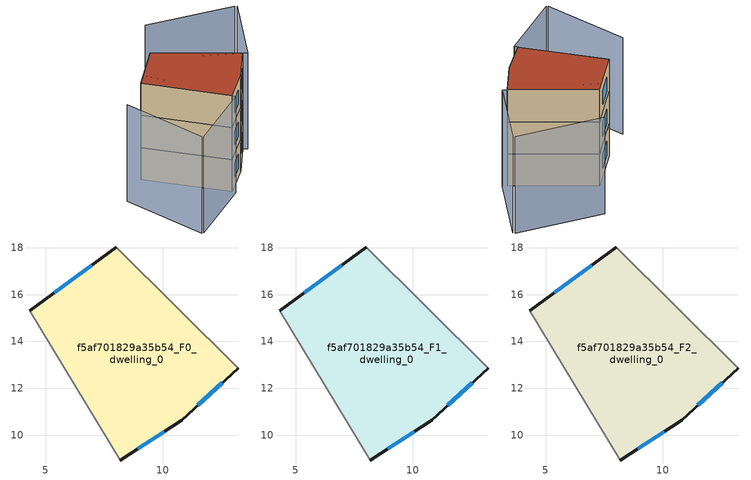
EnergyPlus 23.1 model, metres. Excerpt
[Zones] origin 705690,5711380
f5af701829a35b54_F0_dwelling_0
 floor ground (EU_floor_Construction): 13.23,12.86 10.81,10.64 8.19,8.94 4.32,15.31 8.01,18.03 z0
 wall outside (EU_wall_Construction): 8.19,8.94 10.81,10.64 13.23,12.86 / 8.01,18.03 4.32,15.31 z0:3
 wall adiabatic (EU_wall_Construction): 4.32,15.31 8.19,8.94 / 13.23,12.86 8.01,18.03 z0:3
 window (EU_Window_Construction): 8.94,9.42 10.07,10.15 / 6.96,17.25 5.37,16.08 / 11.5,11.27 12.54,12.23 z0.85:2.15
f5af701829a35b54_F1_dwelling_0
 floor to f5af701829a35b54_F0_dwelling_0 (EU_floor_Construction): 13.23,12.86 10.81,10.64 8.19,8.94 4.32,15.31 8.01,18.03 z3
 wall outside (EU_wall_Construction): 8.19,8.94 10.81,10.64 13.23,12.86 / 8.01,18.03 4.32,15.31 z3:6
 wall adiabatic (EU_wall_Construction): 4.32,15.31 8.19,8.94 / 13.23,12.86 8.01,18.03 z3:6
 window (EU_Window_Construction): 8.94,9.42 10.07,10.15 / 6.96,17.25 5.37,16.08 / 11.5,11.27 12.54,12.23 z3.85:5.15
f5af701829a35b54_F2_dwelling_0
 floor to f5af701829a35b54_F1_dwelling_0 (EU_floor_Construction): 13.23,12.86 10.81,10.64 8.19,8.94 4.32,15.31 8.01,18.03 z6
 wall outside (EU_wall_Construction): 8.19,8.94 10.81,10.64 13.23,12.86 / 8.01,18.03 4.32,15.31 z6:9
 wall adiabatic (EU_wall_Construction): 4.32,15.31 8.19,8.94 / 13.23,12.86 8.01,18.03 z6:9
 window (EU_Window_Construction): 8.94,9.42 10.07,10.15 / 6.96,17.25 5.37,16.08 / 11.5,11.27 12.54,12.23 z6.85:8.15
 roof outside (EU_roof_Construction): 10.81,10.64 13.23,12.86 8.01,18.03 4.32,15.31 8.19,8.94 z9
shading: 1.31,13.8 2.22,6.28 / 5.39,15.75 8.3,8.66 / 8.3,8.66 2.32,6.2 / 17.74,18.11 13.54,12.62 / 13.54,12.62 7.44,17.28 / 17.66,18.28 10.59,21.22 z0:9
[Building]
EU S2 Campaign: North Axis=0; Terrain=City; Solar Distribution=FullExterior
[Site:Location]
London: Latitude=51.5; Longitude=-0.5; Time Zone=0; Elevation=25
[SizingPeriod:WeatherFileDays]
AnnualSizingPeriod: Begin Month=1; Begin Day of Month=1; End Month=12; End Day of Month=31; Day of Week for Start Day=Monday; Use Weather File Daylight Saving Period=No; Use Weather File Rain and Snow Indicators=No
[MATERIAL]
EU_InternalMass_Material: Roughness=MediumRough; Thickness=0.1; Conductivity=1; Density=1800; Specific Heat=900; Thermal Absorptance=0.9; Solar Absorptance=0.7; Visible Absorptance=0.7
[MATERIAL:NOMASS] Roughness=MediumRough; Thermal Absorptance=0.9; Solar Absorptance=0.7; Visible Absorptance=0.7
Name | Thermal Resistance
EU_wall_NoMass | 0.71061
EU_roof_NoMass | 2.41608
EU_floor_NoMass | 1.75078
[WINDOWMATERIAL:SIMPLEGLAZINGSYSTEM]
EU_Window_SimpleGlazing: UFactor=2.64892; Solar Heat Gain Coefficient=0.76; Visible Transmittance=0.76
[CONSTRUCTION]
EU_wall_Construction: EU_wall_NoMass
EU_roof_Construction: EU_roof_NoMass
EU_floor_Construction: EU_floor_NoMass
EU_Window_Construction: EU_Window_SimpleGlazing
EU_InternalMass_Construction: EU_InternalMass_Material
[ZONE] Type=1; Multiplier=1; Ceiling Height=autocalculate; Floor Area=autocalculate; Part of Total Floor Area=Yes
Name | Volume
f5af701829a35b54_F0_dwelling_0 | 123.49
f5af701829a35b54_F1_dwelling_0; f5af701829a35b54_F2_dwelling_0 | 123.489
[INTERNALMASS] Construction=EU_InternalMass_Construction; Surface Area=41.1634
Name | Zone or ZoneList
f5af701829a35b54_F0_dwelling_0_EU_InternalMass | f5af701829a35b54_F0_dwelling_0
f5af701829a35b54_F1_dwelling_0_EU_InternalMass | f5af701829a35b54_F1_dwelling_0
f5af701829a35b54_F2_dwelling_0_EU_InternalMass | f5af701829a35b54_F2_dwelling_0
[OTHEREQUIPMENT] Fuel Type=Electricity; Design Level Calculation Method=Watts/Area; Power per Zone Floor Area=1; Fraction Latent=0; Fraction Radiant=0; Fraction Lost=0; Carbon Dioxide Generation Rate=0; EndUse Subcategory=EU_Step8_InternalGains
Name | Zone or ZoneList or Space or SpaceList | Schedule
EU_Step8_InternalGain_f5af701829a35b54_F0_dwelling_0_f000 | f5af701829a35b54_F0_dwelling_0 | EU_Step8_GainSchedule_f5af701829a35b54_F0_dwelling_0_f000
EU_Step8_InternalGain_f5af701829a35b54_F1_dwelling_0_f000 | f5af701829a35b54_F1_dwelling_0 | EU_Step8_GainSchedule_f5af701829a35b54_F1_dwelling_0_f000
EU_Step8_InternalGain_f5af701829a35b54_F2_dwelling_0_f000 | f5af701829a35b54_F2_dwelling_0 | EU_Step8_GainSchedule_f5af701829a35b54_F2_dwelling_0_f000
[ZONEVENTILATION:DESIGNFLOWRATE] Schedule=EU_AlwaysOn; Design Flow Rate Calculation Method=AirChanges/Hour; Air Changes per Hour=0.496673; Ventilation Type=Natural; Fan Pressure Rise=0; Fan Total Efficiency=1; Constant Term Coefficient=1; Temperature Term Coefficient=0; Velocity Term Coefficient=0; Velocity Squared Term Coefficient=0; Minimum Indoor Temperature=-100; Maximum Indoor Temperature=100; Delta Temperature=-100; Minimum Outdoor Temperature=-100; Maximum Outdoor Temperature=100; Maximum Wind Speed=40
Name | Zone or ZoneList or Space or SpaceList
EU_ConstantAir_f5af701829a35b54_F0_dwelling_0 | f5af701829a35b54_F0_dwelling_0
EU_ConstantAir_f5af701829a35b54_F1_dwelling_0 | f5af701829a35b54_F1_dwelling_0
EU_ConstantAir_f5af701829a35b54_F2_dwelling_0 | f5af701829a35b54_F2_dwelling_0
[HVACTEMPLATE:THERMOSTAT] Constant Heating Setpoint=20; Constant Cooling Setpoint=50
EU_HeatOnly_f5af701829a35b54_F0_dwelling_0; EU_HeatOnly_f5af701829a35b54_F1_dwelling_0; EU_HeatOnly_f5af701829a35b54_F2_dwelling_0
[HVACTEMPLATE:ZONE:IDEALLOADSAIRSYSTEM] System Availability Schedule=EU_AlwaysOn; Maximum Heating Supply Air Temperature=50; Minimum Cooling Supply Air Temperature=13; Maximum Heating Supply Air Humidity Ratio=0.0156; Minimum Cooling Supply Air Humidity Ratio=0.0077; Heating Limit=NoLimit; Cooling Limit=NoLimit; Heating Availability Schedule=EU_AlwaysOn; Cooling Availability Schedule=EU_CoolingOff; Dehumidification Control Type=ConstantSensibleHeatRatio; Cooling Sensible Heat Ratio=0.7; Dehumidification Setpoint=60; Humidification Control Type=None; Humidification Setpoint=30; Outdoor Air Method=None; Outdoor Air Flow Rate per Person=0.00944; Outdoor Air Flow Rate per Zone Floor Area=0; Outdoor Air Flow Rate per Zone=0; Demand Controlled Ventilation Type=None; Outdoor Air Economizer Type=NoEconomizer; Heat Recovery Type=None; Sensible Heat Recovery Effectiveness=0.7; Latent Heat Recovery Effectiveness=0.65
Name | Template Thermostat
f5af701829a35b54_F0_dwelling_0 | EU_HeatOnly_f5af701829a35b54_F0_dwelling_0
f5af701829a35b54_F1_dwelling_0 | EU_HeatOnly_f5af701829a35b54_F1_dwelling_0
f5af701829a35b54_F2_dwelling_0 | EU_HeatOnly_f5af701829a35b54_F2_dwelling_0
[SIZING:ZONE] Zone Cooling Design Supply Air Temperature Input Method=SupplyAirTemperature; Zone Cooling Design Supply Air Temperature=13; Zone Heating Design Supply Air Temperature Input Method=SupplyAirTemperature; Zone Heating Design Supply Air Temperature=50; Zone Cooling Design Supply Air Humidity Ratio=0.008; Zone Heating Design Supply Air Humidity Ratio=0.008; Cooling Design Air Flow Method=DesignDay; Cooling Design Air Flow Rate=0; Cooling Minimum Air Flow per Zone Floor Area=0.000762; Cooling Minimum Air Flow=0; Cooling Minimum Air Flow Fraction=0.2; Heating Design Air Flow Method=DesignDay; Heating Design Air Flow Rate=0; Heating Maximum Air Flow per Zone Floor Area=0.002032; Heating Maximum Air Flow=0.141576; Heating Maximum Air Flow Fraction=0.3; Account for Dedicated Outdoor Air System=No; Dedicated Outdoor Air System Control Strategy=NeutralSupplyAir; Dedicated Outdoor Air Low Setpoint Temperature for Design=autosize; Dedicated Outdoor Air High Setpoint Temperature for Design=autosize; Zone Load Sizing Method=Sensible Load Only No Latent Load; Zone Latent Cooling Design Supply Air Humidity Ratio Input Method=HumidityRatioDifference; Zone Cooling Design Supply Air Humidity Ratio Difference=0.005; Zone Latent Heating Design Supply Air Humidity Ratio Input Method=HumidityRatioDifference; Zone Humidification Design Supply Air Humidity Ratio Difference=0.005
f5af701829a35b54_F0_dwelling_0; f5af701829a35b54_F1_dwelling_0; f5af701829a35b54_F2_dwelling_0
[SCHEDULE:CONSTANT]
Name | Hourly Value
EU_AlwaysOn | 1
EU_CoolingOff | 0
[SCHEDULE:FILE] Column Number=1; Rows to Skip at Top=0; Number of Hours of Data=8760; Column Separator=Comma; Interpolate to Timestep=No; Minutes per Item=60; Adjust Schedule for Daylight Savings=Yes
Name | File
EU_Step8_GainSchedule_f5af701829a35b54_F0_dwelling_0_f000 | ../../schedules/f5af701829a35b54/f5af701829a35b54_F0_dwelling_0_f000_gain.csv
EU_Step8_GainSchedule_f5af701829a35b54_F1_dwelling_0_f000 | ../../schedules/f5af701829a35b54/f5af701829a35b54_F1_dwelling_0_f000_gain.csv
EU_Step8_GainSchedule_f5af701829a35b54_F2_dwelling_0_f000 | ../../schedules/f5af701829a35b54/f5af701829a35b54_F2_dwelling_0_f000_gain.csv
